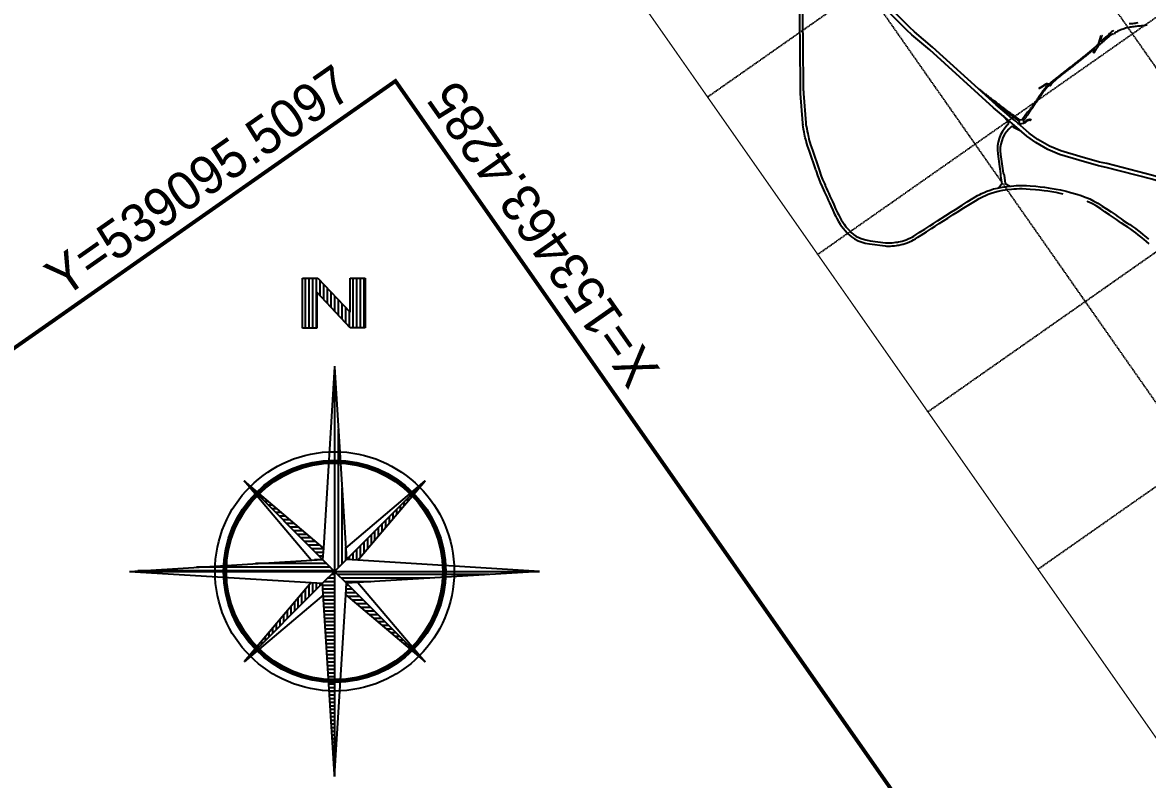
# Model space of a CAD drawing. Header units: millimetres. Extents: x 152904052 to 153933663, y 538271515 to 539240469.
# Drawn here: x 153434299 to 153522164, y 539040983 to 539100074 of the extents above; entities that cross this region are included whole.
import ezdxf

# ---------------------------------------------------------------- set-up
doc = ezdxf.new("R2010")
doc.units = ezdxf.units.MM
doc.linetypes.add('DASHED', pattern=[19.05, 12.7, -6.35])
doc.linetypes.add('HIDDEN', pattern=[5.08, 2.54, -2.54])
for name, color, linetype in [('BORD', 7, 'Continuous'), ('DETL', 8, 'Continuous'), ('TEXT', 7, 'Continuous'), ('ZONE', 1, 'DASHED')]:
    doc.layers.add(name, color=color, linetype=linetype)
doc.styles.add('굴림', font='Gulim.ttf')

msp = doc.modelspace()

# ---------------------------------------------------------------- linework, layer by layer
at = {"layer": 'BORD', "color": 8, "linetype": 'HIDDEN', "ltscale": 5}
for p, q in [((153487800.9, 539094263.9), (153610673.7, 539180300.3)), ((153496404.5, 539081976.6), (153619277.3, 539168013)), ((153505008.2, 539069689.3), (153627881, 539155725.8)), ((153513611.8, 539057402), (153636484.6, 539143438.5)), ((153503771.8, 539123758.4), (153555393.7, 539050034.8)), ((153491484.5, 539115154.8), (153543106.4, 539041431.1))]:
    msp.add_line(p, q, dxfattribs=at)
at = {"layer": 'BORD', "color": 137}
for p, q in [((153511271.1, 539092327.3), (153510901.8, 539092777.8)), ((153511699.5, 539091907.2), (153512268.4, 539091607.9)), ((153496250.1, 539088566.6), (153496286.7, 539088471.5))]:
    msp.add_line(p, q, dxfattribs=at)
at = {"layer": 'BORD', "const_width": 100}
msp.add_lwpolyline([(153479197.2, 539106551.1), (153602070.1, 539192587.6), (153653691.9, 539118863.9), (153530819.1, 539032827.5)], close=True, dxfattribs=at)
at = {"layer": 'BORD', "color": 137}
for points in [[(153511400.4, 539092354.8), (153510148, 539093417.4), (153505171.9, 539097929.7), (153503753.8, 539099113.7), (153503362.6, 539099487.4), (153501653.5, 539101198.9), (153500803.2, 539102360.3), (153499493.8, 539104512.2), (153498315.7, 539106500), (153495316.7, 539111531.3)], [(153511179.1, 539092936), (153510345.8, 539093643), (153505368.9, 539098156.1), (153503953.8, 539099337.6), (153503572.4, 539099701.9), (153501882, 539101394.6), (153501052.8, 539102527.2), (153499750.9, 539104666.7), (153498573.5, 539106653.3), (153495493.2, 539111821.1)], [(153494946.5, 539101638.3), (153494997.5, 539098329.6), (153495025, 539094933.6), (153495027.4, 539094810.8), (153495035.7, 539094685.3), (153495045.6, 539094526.2), (153495221.5, 539092213.9), (153495237.4, 539092076.2)], [(153527568.4, 539086245.7), (153526802, 539086514.2), (153522490.3, 539087844.5), (153518929.4, 539088764.5), (153518339.3, 539088889.5), (153516806.9, 539089322.9), (153515296.3, 539089770.2), (153514381.2, 539090163.8), (153513446.3, 539090701), (153512740.5, 539091200.1), (153511599.3, 539092186), (153511400.4, 539092354.8)], [(153527778.4, 539086489.6), (153526901, 539086797.6), (153522572, 539088133.2), (153518998.1, 539089056.6), (153518411.2, 539089180.9), (153516890.3, 539089611.1), (153515398.5, 539090052.8), (153514515.6, 539090432.5), (153513608, 539090954.1), (153512925.6, 539091436.6), (153511794.4, 539092413.9), (153511595, 539092583.1)], [(153512044.6, 539092197.7), (153512045.5, 539092197.5), (153512053.3, 539092195.8), (153512061.2, 539092194.8), (153512072.2, 539092194.4)], [(153510472.4, 539089826.4), (153510610.5, 539088842.3), (153510690.7, 539088255), (153510674.4, 539088097.3), (153510788.3, 539087477.9), (153510557.4, 539087176.9)], [(153510681.1, 539089778.2), (153510808.6, 539088869.7), (153510884.7, 539088312.8), (153510959.9, 539088154.3), (153511054.4, 539087504.1), (153511431.1, 539087303.4)], [(153502743.6, 539082704.2), (153502917.8, 539082737.1), (153503077.9, 539082777.1), (153503225.9, 539082818.6), (153503405.8, 539082883), (153503578.1, 539082955.1), (153503754.9, 539083037.9), (153503896.6, 539083108.5), (153504038.3, 539083192.7), (153504233.3, 539083315.3), (153504475.4, 539083474.6), (153504898.8, 539083741.2), (153505287.2, 539083995.4), (153505575, 539084174.7), (153505897.9, 539084386.1), (153506558.4, 539084800.9), (153506993.1, 539085075.6), (153507296.5, 539085269.6), (153507831.4, 539085603.1), (153508720.2, 539086165.3), (153509015.1, 539086347.5), (153509168.2, 539086423.8), (153509316.7, 539086499.4), (153509501.7, 539086582.1), (153509713.8, 539086671.8), (153509948.2, 539086756.2), (153510209.9, 539086839.8), (153510494.3, 539086909.7), (153510861.8, 539086982), (153511234.8, 539087036), (153511532.3, 539087061), (153511736.3, 539087084.2), (153511921.4, 539087094.1), (153512175.8, 539087104.2), (153512383.2, 539087108.2), (153512697.3, 539087095.8), (153512992, 539087077.2), (153513414.7, 539087047.9), (153513739.6, 539087008.2), (153514089.6, 539086968.1), (153514377.1, 539086928.5), (153514685.6, 539086881.1), (153514994.3, 539086829.4), (153515325.3, 539086764.7), (153515542.2, 539086712.6)], [(153522288.6, 539082800.2), (153522084.6, 539082971.7), (153521895.1, 539083131.2), (153521649, 539083335.8), (153521431.7, 539083511.9), (153521246.6, 539083651.3), (153521067.4, 539083782.4), (153520855.5, 539083936.1), (153520634, 539084089.6), (153520423, 539084227), (153520132, 539084420.4), (153519951.3, 539084551.3), (153519741.9, 539084706.2), (153519507.6, 539084859.3), (153519207.4, 539085063.6), (153518844.3, 539085303.8), (153518508.4, 539085529), (153518154.5, 539085761.6), (153517866.6, 539085917.1), (153517531.6, 539086083.7), (153517447.9, 539086119.1)], [(153498708.8, 539083650.2), (153498853.6, 539083506.2), (153499054.4, 539083333.9), (153499267.3, 539083190.6), (153499556.6, 539083044.5), (153499804.4, 539082941), (153500110.2, 539082860.6), (153500463.3, 539082797), (153501681.2, 539082634.1), (153501789.6, 539082625.1), (153501892, 539082623.8), (153501997.3, 539082620.9), (153502102.7, 539082624.1), (153502234, 539082633.5), (153502398.9, 539082650.6), (153502553, 539082672.3), (153502673.6, 539082689.3), (153502752.9, 539082706.2), (153502917.8, 539082737.1), (153503030.2, 539082765.1)]]:
    msp.add_lwpolyline(points, dxfattribs=at)
at = {"layer": 'BORD', "color": 137, "flags": 128}
for points in [[(153495188.3, 539102177.9), (153495247.5, 539098332.5), (153495275, 539094937.1), (153495277.3, 539094821.5), (153495285.2, 539094701.3), (153495295, 539094543.4), (153495470.4, 539092237.7), (153495484.3, 539092117.6), (153495514.4, 539091981.2), (153495551.4, 539091809.5), (153495593.6, 539091572), (153495628, 539091418.8), (153495656.4, 539091255.5), (153495681.5, 539091138.5), (153495712.5, 539091005.5), (153495751.1, 539090868.1), (153495800.1, 539090697.8), (153495853.8, 539090520.2), (153495927.4, 539090312.8), (153495994.6, 539090101.7), (153496485.6, 539088650.4), (153496567.3, 539088422.5), (153496621.9, 539088244.4), (153496679.1, 539088081), (153496728, 539087956.4), (153496781, 539087824.1), (153496850.9, 539087672.6), (153496928.1, 539087504.3), (153496985.1, 539087370), (153496998.9, 539087330.7), (153497086.1, 539087127.5), (153497176.9, 539086931), (153497270, 539086720.4), (153497366.3, 539086507.9), (153497460.5, 539086304.5), (153497557.8, 539086091.4), (153497663.3, 539085863.1), (153497806.3, 539085538), (153497953.1, 539085228.7), (153498030.4, 539085093.1), (153498132.6, 539084881.5), (153498247.8, 539084673.6), (153498360.1, 539084482.1), (153498470.7, 539084329.5), (153498612.8, 539084136.9), (153498730.4, 539083997.2), (153498881, 539083831.5), (153499023.4, 539083689.9), (153499206.1, 539083533.1), (153499394, 539083406.7), (153499661.3, 539083271.7), (153499884.8, 539083178.4), (153500164.3, 539083104.8), (153500502, 539083044), (153501708.1, 539082882.7), (153501801.6, 539082875), (153501897, 539082873.7), (153501996.9, 539082871), (153502089.9, 539082873.8), (153502212.2, 539082882.6), (153502368.6, 539082898.8), (153502518.2, 539082919.8), (153502630, 539082935.6), (153502703.8, 539082951.4), (153502864.4, 539082981.4), (153503013.9, 539083018.7), (153503149.9, 539083056.9), (153503315.3, 539083116.2), (153503476.8, 539083183.7), (153503646.2, 539083263.1), (153503776.9, 539083328.1), (153503907.8, 539083406), (153504098, 539083525.6), (153504340.1, 539083684.8), (153504763.7, 539083951.5), (153505152.6, 539084206.2), (153505440.5, 539084385.4), (153505762.9, 539084596.5), (153506425.4, 539085012.6), (153506859, 539085286.6), (153507163, 539085480.9), (153507697.9, 539085814.5), (153508090.3, 539086065.2), (153508552.4, 539086355.8), (153508893.4, 539086566.2), (153509055.8, 539086647.1), (153509208.9, 539086725), (153509402, 539086811.3), (153509622.7, 539086904.7), (153509867.8, 539086993), (153510142, 539087080.6), (153510440.3, 539087153.9), (153510819.7, 539087228.5), (153511206.4, 539087284.5), (153511511.3, 539087310.1), (153511715.4, 539087333.5), (153511909.8, 539087343.8), (153512168.4, 539087354.1), (153512385.7, 539087358.3), (153512710.1, 539087345.5), (153513008.5, 539087326.6), (153513438.5, 539087296.8), (153513769, 539087256.5), (153514120.9, 539087216.1), (153514413.1, 539087175.9), (153514725.3, 539087127.9), (153515038.9, 539087075.4), (153515378.5, 539087009), (153515820.6, 539086902.8), (153516158.6, 539086801.2), (153516638.9, 539086667.4), (153516984.6, 539086564.3), (153517302.7, 539086452.2), (153517450, 539086389.7), (153517649.9, 539086305), (153517984.9, 539086138.4), (153518272.9, 539085982.9), (153518626.7, 539085750.3), (153518962.7, 539085525.1), (153519325.7, 539085284.9), (153519625.9, 539085080.6), (153519878.6, 539084915.5), (153520097.1, 539084754.1), (153520272.9, 539084626.9), (153520560.4, 539084435.9), (153520773.4, 539084297.1), (153521000.1, 539084140), (153521214.6, 539083984.5), (153521395.6, 539083852.1), (153521585.7, 539083709), (153521807.7, 539083529), (153522055.5, 539083322.9), (153522245.5, 539083163)], [(153511595, 539092583.1), (153511179.1, 539092936)], [(153495270.2, 539091927.9), (153495237.4, 539092076.2)], [(153511212.7, 539092054.1), (153511272.7, 539092114.8)], [(153495306.1, 539091761.3), (153495270.2, 539091927.9)], [(153495348.4, 539091522.7), (153495306.1, 539091761.3)], [(153495382.7, 539091369.9), (153495348.4, 539091522.7)], [(153495411, 539091207.8), (153495382.7, 539091369.9)], [(153495437.5, 539091084), (153495411, 539091207.8)], [(153511337.5, 539091753.6), (153511487.8, 539091905.6)], [(153495470.3, 539090943.3), (153495437.5, 539091084)], [(153495510.6, 539090799.7), (153495470.3, 539090943.3)], [(153495560.3, 539090627.1), (153495510.6, 539090799.7)], [(153495616.2, 539090442.2), (153495560.3, 539090627.1)], [(153495690.5, 539090233), (153495616.2, 539090442.2)], [(153495757.1, 539090023.7), (153495690.5, 539090233)], [(153496250.1, 539088566.6), (153495757.1, 539090023.7)], [(153496286.7, 539088471.5), (153496399.7, 539088122.6), (153496488.2, 539087883.1), (153496611.3, 539087595.2), (153496762.5, 539087249.4), (153496857.8, 539087025.7), (153496949, 539086828.1), (153497041.8, 539086618.2), (153497139, 539086403.8), (153497233.3, 539086200), (153497330.6, 539085987.1), (153497435.4, 539085760.3), (153497578.9, 539085434.1), (153497727.2, 539085121.5), (153497808.8, 539084977.1), (153497910.5, 539084766.5), (153498030.6, 539084549.7), (153498150.6, 539084345.2), (153498268.9, 539084182), (153498416.3, 539083982.1), (153498542.2, 539083832.6), (153498700.3, 539083658.7)]]:
    msp.add_lwpolyline(points, dxfattribs=at)
at = {"layer": 'BORD', "color": 137, "ltscale": 20}
for points in [[(153521421.4, 539100053.1), (153521290.9, 539100015.4), (153521191.5, 539100001.7), (153521091.5, 539099987.4), (153520990.6, 539099975.2), (153520889.1, 539099961.4), (153520733, 539099958.5)], [(153519667.5, 539099280.5), (153519672.2, 539099308), (153519723.8, 539099338.1), (153519809.5, 539099384.9), (153519883.9, 539099455.2), (153519978.8, 539099484.5), (153520071.8, 539099516.4), (153520162.6, 539099553), (153520254.4, 539099586.8), (153520347.2, 539099618), (153520440.9, 539099646.5), (153520535.4, 539099672.2), (153520630.5, 539099695.2), (153520726.3, 539099715.3), (153520822.8, 539099732.8), (153520920.1, 539099747.9), (153521017.9, 539099761.2), (153521116.4, 539099773.2), (153521215.3, 539099784.3), (153521314.6, 539099795), (153521414, 539099805.7), (153521513.4, 539099816.4), (153521612.9, 539099827.1), (153521712.3, 539099837.8), (153521911.1, 539099859.2), (153522010, 539099874.9), (153522150.1, 539099897.1)], [(153518026, 539097879.3), (153518020.5, 539097870.4), (153518015.3, 539097861.8), (153518010.1, 539097853.3), (153518005, 539097844.7), (153517999.8, 539097836.2), (153517994.6, 539097827.6), (153517984.2, 539097810.5), (153517979, 539097802), (153517973.8, 539097793.4), (153517968.6, 539097784.9), (153517963.4, 539097776.3), (153517958.3, 539097767.8), (153517953.1, 539097759.2), (153517947.9, 539097750.7), (153517942.7, 539097742.1), (153517937.5, 539097733.6), (153517932.3, 539097725), (153517927.1, 539097716.5), (153517921.9, 539097707.9), (153517916.7, 539097699.4)], [(153518224.1, 539098109.4), (153518203.3, 539098075.2), (153518198.2, 539098066.7), (153518193, 539098058.1), (153518187.8, 539098049.6), (153518182.6, 539098041), (153518177.4, 539098032.5), (153518172.2, 539098023.9), (153518167, 539098015.4), (153518161.8, 539098006.9), (153518156.7, 539097998.3), (153518151.5, 539097989.8), (153518146.3, 539097981.2), (153518141.1, 539097972.7), (153518135.9, 539097964.1), (153518130.7, 539097955.6), (153518125.5, 539097947), (153518120.3, 539097938.5), (153518115.1, 539097929.9), (153518110, 539097921.4), (153518104.8, 539097912.8), (153518099.6, 539097904.3), (153518094.4, 539097895.7), (153518089.2, 539097887.2), (153518084, 539097878.6), (153518078.8, 539097870.1), (153518073.6, 539097861.5), (153518068.4, 539097853), (153518063.3, 539097844.4), (153518058.1, 539097835.9), (153518052.9, 539097827.3), (153518047.7, 539097818.8), (153518042.5, 539097810.2), (153518037.3, 539097801.7), (153518032.1, 539097793.1), (153518026.9, 539097784.6), (153518021.8, 539097776), (153518016.6, 539097767.5), (153518011.4, 539097758.9), (153518006.2, 539097750.4), (153518001, 539097741.8), (153517995.8, 539097733.3), (153517990.6, 539097724.7), (153517985.4, 539097716.2), (153517980.2, 539097707.6), (153517975.1, 539097699.1), (153517969.9, 539097690.6), (153517964.7, 539097682), (153517959.5, 539097673.5)]]:
    msp.add_lwpolyline(points, dxfattribs=at)
for points in [[(153513687.4, 539094948.5), (153513695.9, 539094953.7), (153513704.4, 539094959), (153513712.9, 539094964.3), (153513721.3, 539094969.6), (153513738.3, 539094980.2), (153513746.8, 539094985.5), (153513763.8, 539094996.1), (153513772.3, 539095001.3), (153513780.8, 539095006.6), (153513789.2, 539095011.9), (153513797.7, 539095017.2), (153513806.2, 539095022.5), (153513814.7, 539095027.8), (153513823.2, 539095033.1), (153513831.7, 539095038.4), (153513840.2, 539095043.6), (153513848.7, 539095048.9), (153513857.1, 539095054.2), (153513865.6, 539095059.5), (153513882.6, 539095070.1), (153513891.1, 539095075.4), (153513899.6, 539095080.7), (153513908.1, 539095086), (153513916.6, 539095091.2), (153513925, 539095096.5), (153513933.5, 539095101.8), (153513950.5, 539095112.4), (153513959, 539095117.7), (153513976, 539095128.3), (153513984.5, 539095133.6), (153513992.9, 539095138.8), (153514001.4, 539095144.1), (153514018.4, 539095154.7), (153514026.9, 539095160), (153514035.4, 539095165.3), (153514043.9, 539095170.6), (153514052.3, 539095175.9), (153514060.8, 539095181.1), (153514069.3, 539095186.4), (153514077.8, 539095191.7), (153514086.3, 539095197), (153514094.8, 539095202.3), (153514103.3, 539095207.6), (153514111.8, 539095212.9), (153514120.2, 539095218.2), (153514128.7, 539095223.5), (153514137.2, 539095228.7), (153514145.7, 539095234), (153514162.7, 539095244.6), (153514171.2, 539095249.9), (153514179.7, 539095255.2), (153514188.1, 539095260.5), (153514205.1, 539095271), (153514213.6, 539095276.3), (153514216.9, 539095278.4), (153514223, 539095282), (153514233.4, 539095287.5), (153514244, 539095292.2), (153514255, 539095296.2), (153514266.2, 539095299.4), (153514277.6, 539095301.9), (153514289.1, 539095303.7), (153514300.7, 539095304.6), (153514312.4, 539095304.8), (153514324.1, 539095304.3), (153514335.6, 539095302.9), (153514347.1, 539095300.8), (153514389.3, 539095290, 0.2874807), (153514531.1, 539095317.3), (153514554.6, 539095338.3), (153514555.4, 539095339), (153514592.6, 539095371.5), (153514630.9, 539095404.1), (153514669.4, 539095436.4), (153514708.3, 539095468.3), (153514747.3, 539095500), (153514786.4, 539095531.3), (153514825.7, 539095562.5), (153514865, 539095593.5), (153514904.3, 539095624.4), (153514924.9, 539095640.5), (153514943.7, 539095655.3), (153514983, 539095686.2), (153515022.4, 539095717), (153515061.7, 539095747.9), (153515061.7, 539095747.9), (153515061.7, 539095747.9), (153515101, 539095778.8), (153515140.4, 539095809.6), (153515179.7, 539095840.5), (153515219, 539095871.3), (153515258.4, 539095902.2), (153515297.7, 539095933.1), (153515337.1, 539095963.9), (153515376.4, 539095994.8), (153515415.7, 539096025.6), (153515455.1, 539096056.5), (153515494.4, 539096087.4), (153515533.8, 539096118.2), (153515573.1, 539096149.1), (153515612.4, 539096180), (153515651.8, 539096210.8), (153515691.1, 539096241.7), (153515730.5, 539096272.5), (153515769.8, 539096303.4), (153515809.1, 539096334.3), (153515848.5, 539096365.1), (153515887.8, 539096396), (153515927.2, 539096426.8), (153515966.5, 539096457.7), (153516005.8, 539096488.6), (153516045.2, 539096519.4), (153516084.5, 539096550.3), (153516123.8, 539096581.2), (153516163.2, 539096612), (153516202.5, 539096642.9), (153516241.9, 539096673.7), (153516281.2, 539096704.6), (153516320.5, 539096735.5), (153516359.9, 539096766.3), (153516399.2, 539096797.2), (153516438.6, 539096828), (153516477.9, 539096858.9), (153516517.2, 539096889.8), (153516556.6, 539096920.6), (153516595.9, 539096951.5), (153516635.3, 539096982.4), (153516674.6, 539097013.2), (153516713.9, 539097044.1), (153516753.3, 539097074.9), (153516792.6, 539097105.8), (153516831.9, 539097136.7), (153516871.3, 539097167.5), (153516910.6, 539097198.4), (153516928.2, 539097212.1), (153516949.9, 539097229.2), (153516949.9, 539097229.2), (153516989.2, 539097260.1), (153517028.4, 539097291.1), (153517067.5, 539097322.1), (153517106.6, 539097353.2), (153517145.6, 539097384.4), (153517184.6, 539097415.6), (153517223.5, 539097446.9), (153517262.4, 539097478.2), (153517301.2, 539097509.7), (153517340, 539097541.1), (153517378.7, 539097572.7), (153517417.4, 539097604.3), (153517456, 539097636), (153517494.6, 539097667.7), (153517533.1, 539097699.5), (153517571.6, 539097731.4), (153517610, 539097763.3), (153517648.3, 539097795.3), (153517686.6, 539097827.4), (153517724.9, 539097859.5), (153517763, 539097891.7), (153517801.2, 539097923.9), (153517839.3, 539097956.3), (153517877.3, 539097988.6), (153517915.3, 539098021.1), (153517954, 539098054.3), (153517991.1, 539098086.2), (153518029, 539098118.8), (153518067, 539098151.3), (153518142.8, 539098216.5), (153518180.7, 539098249.1), (153518218.7, 539098281.7), (153518256.6, 539098314.3), (153518296.6, 539098348.6, 0.1618518), (153518355, 539098454.9), (153518552.5, 539099064.7)], [(153519499, 539099149.9, 0.3349065), (153519378.6, 539099150.3), (153519378.4, 539099150.2), (153519338.8, 539099120.8), (153519299.5, 539099090.9), (153519260.5, 539099060.5), (153519221.8, 539099029.7), (153519183.3, 539098998.5), (153519145, 539098966.9), (153519106.8, 539098935), (153519068.8, 539098902.9), (153519030.9, 539098870.6), (153518993, 539098838.1), (153518955.1, 539098805.6), (153518949.8, 539098801.1), (153518917.1, 539098773), (153518879.2, 539098740.4), (153518841.3, 539098707.9), (153518803.4, 539098675.3), (153518765.4, 539098642.7), (153518727.5, 539098610.1), (153518689.6, 539098577.5), (153518651.7, 539098544.9), (153518613.7, 539098512.3), (153518575.8, 539098479.8), (153518537.9, 539098447.2), (153518500, 539098414.6), (153518462, 539098382), (153518424.1, 539098349.4), (153518386.2, 539098316.8, 0.079654), (153518252.6, 539098156.3), (153518244.9, 539098143.6), (153518239.7, 539098135.1), (153518234.5, 539098126.5), (153518229.3, 539098118), (153518224.1, 539098109.4)], [(153519511.8, 539099462.9), (153519509, 539099445.2), (153519447.7, 539099406.1), (153519362, 539099347.9), (153519284, 539099279.2), (153519208.5, 539099208.7), (153519134.9, 539099137.4), (153519063.1, 539099065.1), (153518987.9, 539098998), (153518899.8, 539098946.5), (153518820.3, 539098885.4), (153518740.9, 539098824.4), (153518666.3, 539098757.7), (153518591.8, 539098691.1), (153518536.1, 539098629.7, -0.3480015), (153518494.3, 539098628.3, -0.1606088), (153518497.3, 539098683.2), (153518503.4, 539098702.3), (153518509.6, 539098721.3), (153518515.7, 539098740.3), (153518521.9, 539098759.4), (153518528.1, 539098778.4), (153518534.2, 539098797.4), (153518540.4, 539098816.4), (153518546.6, 539098835.5), (153518552.7, 539098854.5), (153518558.6, 539098872.6), (153518564.4, 539098890.6), (153518570.3, 539098908.7), (153518576.1, 539098926.8), (153518582, 539098944.9), (153518587.9, 539098962.9), (153518593.7, 539098981), (153518599.6, 539098999.1), (153518605.4, 539099017.2), (153518611.3, 539099035.2), (153518597, 539099039.9)], [(153519634.1, 539099260.3), (153519601.3, 539099265.2, 0.1199264), (153519575.1, 539099161.6)], [(153518026, 539097879.3, 0.8073253), (153517939.2, 539097956), (153517919.5, 539097939.2), (153517881.4, 539097906.7), (153517843.2, 539097874.4), (153517805, 539097842), (153517766.7, 539097809.8), (153517728.4, 539097777.6), (153517690, 539097745.4), (153517651.6, 539097713.4), (153517613.1, 539097681.4), (153517574.5, 539097649.4), (153517535.9, 539097617.6), (153517497.3, 539097585.8), (153517458.6, 539097554), (153517419.8, 539097522.3), (153517381, 539097490.7), (153517342.2, 539097459.2), (153517303.3, 539097427.7), (153517264.3, 539097396.3), (153517225.3, 539097364.9), (153517186.2, 539097333.6), (153517147.1, 539097302.4), (153517107.9, 539097271.2), (153517068.7, 539097240.1), (153517029.4, 539097209.1), (153516990.1, 539097178.1), (153516990.1, 539097178.1), (153516990.1, 539097178.1), (153516968.3, 539097161), (153516950.7, 539097147.2), (153516911.4, 539097116.4), (153516872.1, 539097085.5), (153516832.7, 539097054.7), (153516793.4, 539097023.8), (153516754.1, 539096992.9), (153516714.7, 539096962.1), (153516675.4, 539096931.2), (153516636, 539096900.4), (153516596.7, 539096869.5), (153516557.4, 539096838.6), (153516518, 539096807.8), (153516478.7, 539096776.9), (153516439.3, 539096746), (153516400, 539096715.2), (153516360.7, 539096684.3), (153516321.3, 539096653.5), (153516282, 539096622.6), (153516242.6, 539096591.7), (153516203.3, 539096560.9), (153516164, 539096530), (153516124.6, 539096499.2), (153516085.3, 539096468.3), (153516046, 539096437.4), (153516006.6, 539096406.6), (153515967.3, 539096375.7), (153515927.9, 539096344.8), (153515888.6, 539096314), (153515849.3, 539096283.1), (153515809.9, 539096252.3), (153515770.6, 539096221.4), (153515731.2, 539096190.5), (153515691.9, 539096159.7), (153515652.6, 539096128.8), (153515613.2, 539096098), (153515573.9, 539096067.1), (153515534.5, 539096036.2), (153515495.2, 539096005.4), (153515455.9, 539095974.5), (153515416.5, 539095943.6), (153515377.2, 539095912.8), (153515337.8, 539095881.9), (153515298.5, 539095851.1), (153515259.2, 539095820.2), (153515219.8, 539095789.3), (153515180.5, 539095758.5), (153515141.2, 539095727.6), (153515101.8, 539095696.8), (153515062.5, 539095665.9), (153515057.6, 539095662), (153514921.2, 539095516.8), (153514884.6, 539095488), (153514806.9, 539095426), (153514768.4, 539095394.8), (153514730.1, 539095363.3), (153514692.2, 539095331.6), (153514654.6, 539095299.5), (153514633.6, 539095281.2, 0.3627629), (153514624, 539095188.8), (153514563.8, 539095134.4, 0.2722149), (153514429, 539095132.1), (153514416.8, 539095120), (153514381.8, 539095084.8), (153514347.3, 539095049.1), (153514323.2, 539095023.6), (153514313.3, 539095013), (153514279.6, 539094976.6), (153514246.5, 539094939.7), (153514213.7, 539094902.4), (153514181.5, 539094864.7), (153514149.7, 539094826.7), (153514118.3, 539094788.2), (153514087.4, 539094749.4), (153514064.5, 539094719.9), (153514057, 539094710.2), (153514027, 539094670.7), (153513997.5, 539094630.7), (153513968.2, 539094590.5), (153513939.3, 539094550), (153513910.6, 539094509.3), (153513882.2, 539094468.4), (153513853.8, 539094427.4), (153513825.6, 539094386.2), (153513797.4, 539094344.9), (153513790.1, 539094334.3), (153513769.2, 539094303.6), (153513741, 539094262.4), (153513712.8, 539094221.1), (153513684.6, 539094179.8), (153513628.2, 539094097.2), (153513600, 539094055.9), (153513571.8, 539094014.6), (153513543.6, 539093973.3), (153513515.4, 539093932), (153513487.2, 539093890.8), (153513459, 539093849.5), (153513430.8, 539093808.2), (153513402.6, 539093766.9), (153513374.4, 539093725.6), (153513346.2, 539093684.3), (153513318, 539093643), (153513289.8, 539093601.7), (153513261.6, 539093560.4), (153513233.4, 539093519.1), (153513205.2, 539093477.9), (153513177, 539093436.6), (153513148.8, 539093395.3), (153513120.6, 539093354), (153513092.4, 539093312.7), (153513064.2, 539093271.4), (153513007.8, 539093188.8), (153512979.6, 539093147.5), (153512951.4, 539093106.3), (153512923.2, 539093065), (153512895, 539093023.7), (153512866.8, 539092982.4), (153512838.6, 539092941.1), (153512810.4, 539092899.8), (153512782.2, 539092858.5), (153512754, 539092817.2), (153512725.8, 539092775.9), (153512697.6, 539092734.7), (153512669.4, 539092693.4), (153512641.2, 539092652.1), (153512613, 539092610.8), (153512584.8, 539092569.5), (153512556.6, 539092528.2), (153512528.4, 539092486.9), (153512487.3, 539092426.7), (153512487.3, 539092426.7, 0.7539178), (153512587.7, 539092303.5)], [(153514300.8, 539095213.7, -0.3470687), (153514331.2, 539095125.9), (153514300.3, 539095094), (153514265.7, 539095057.4), (153514231.6, 539095020.3), (153514197.9, 539094982.9), (153514164.6, 539094945), (153514131.9, 539094906.7), (153514099.5, 539094868.1), (153514067.7, 539094829), (153514036.3, 539094789.6), (153514013, 539094759.6), (153514005.4, 539094749.7), (153513975, 539094709.6), (153513945.1, 539094669.2), (153513915.5, 539094628.5), (153513886.3, 539094587.6), (153513857.4, 539094546.6), (153513828.7, 539094505.4), (153513800.3, 539094464.2), (153513771.9, 539094422.9), (153513743.7, 539094381.6), (153513736.5, 539094371), (153513715.5, 539094340.3), (153513687.3, 539094299), (153513659.1, 539094257.7), (153513630.9, 539094216.4), (153513602.7, 539094175.1), (153513574.5, 539094133.9), (153513546.3, 539094092.6), (153513518.1, 539094051.3), (153513489.9, 539094010), (153513461.7, 539093968.7), (153513433.5, 539093927.4), (153513405.3, 539093886.1), (153513377.1, 539093844.8), (153513348.9, 539093803.5), (153513320.7, 539093762.3), (153513292.5, 539093721), (153513264.3, 539093679.7), (153513207.9, 539093597.1), (153513179.7, 539093555.8), (153513151.5, 539093514.5), (153513123.3, 539093473.2), (153513095.1, 539093431.9), (153513066.9, 539093390.7), (153513038.7, 539093349.4), (153513010.5, 539093308.1), (153512982.3, 539093266.8), (153512954.1, 539093225.5), (153512952.5, 539093223.1), (153512790.1, 539093074), (153512385.4, 539092481.4), (153512215.7, 539092454.8), (153511735.3, 539092822.1), (153511578.9, 539092888.3), (153511523.1, 539092931.1), (153511483.4, 539092961.5), (153511443.7, 539092991.9), (153511404, 539093022.4), (153511364.4, 539093052.8), (153511324.7, 539093083.2), (153511285, 539093113.7), (153511205.7, 539093174.5), (153511166, 539093204.9), (153511086.6, 539093265.8), (153511047, 539093296.2), (153511007.3, 539093326.7), (153510967.6, 539093357.1), (153510927.9, 539093387.5), (153510888.3, 539093417.9), (153510848.6, 539093448.4), (153510808.9, 539093478.8), (153510769.2, 539093509.2), (153510729.6, 539093539.7), (153510650.2, 539093600.5), (153510610.5, 539093630.9), (153510570.9, 539093661.4), (153510531.2, 539093691.8), (153510451.8, 539093752.7), (153510412.2, 539093783.1), (153510332.8, 539093843.9), (153510293.1, 539093874.4), (153510253.5, 539093904.8), (153510213.8, 539093935.2), (153510174.1, 539093965.7), (153510134.4, 539093996.1), (153510094.8, 539094026.5), (153510015.4, 539094087.4), (153509975.7, 539094117.8), (153509936.1, 539094148.2), (153509896.4, 539094178.7), (153509856.7, 539094209.1), (153509777.4, 539094269.9), (153509737.7, 539094300.4), (153509698, 539094330.8), (153509658.3, 539094361.2), (153509579, 539094422.1), (153509539.3, 539094452.5), (153509460, 539094513.4), (153509420.3, 539094543.8), (153509340.9, 539094604.6), (153509301.3, 539094635.1), (153509261.6, 539094665.5), (153509221.9, 539094695.9), (153509182.2, 539094726.4), (153509142.6, 539094756.8), (153509102.9, 539094787.2), (153509063.2, 539094817.6), (153509023.5, 539094848.1), (153508983.9, 539094878.5), (153508980.2, 539094881.3)], [(153514300.8, 539095213.7, 0.3136827), (153514215.2, 539095218.4), (153514206.1, 539095212.7), (153514197.6, 539095207.5), (153514189.1, 539095202.2), (153514172.2, 539095191.6), (153514163.7, 539095186.3), (153514155.2, 539095181), (153514146.7, 539095175.7), (153514138.2, 539095170.4), (153514129.7, 539095165.2), (153514121.2, 539095159.9), (153514104.3, 539095149.3), (153514095.8, 539095144), (153514078.8, 539095133.4), (153514070.3, 539095128.1), (153514061.8, 539095122.8), (153514053.3, 539095117.6), (153514036.4, 539095107), (153514027.9, 539095101.7), (153514019.4, 539095096.4), (153514010.9, 539095091.1), (153514002.4, 539095085.8), (153513993.9, 539095080.5), (153513985.4, 539095075.3), (153513976.9, 539095070), (153513968.5, 539095064.7), (153513960, 539095059.4), (153513951.5, 539095054.1), (153513943, 539095048.8), (153513934.5, 539095043.5), (153513926, 539095038.2), (153513917.5, 539095032.9), (153513909, 539095027.7), (153513892.1, 539095017.1), (153513883.6, 539095011.8), (153513875.1, 539095006.5), (153513866.6, 539095001.2), (153513849.6, 539094990.6), (153513841.1, 539094985.3), (153513824.2, 539094974.8), (153513815.7, 539094969.5), (153513807.2, 539094964.2), (153513798.7, 539094958.9), (153513790.2, 539094953.6), (153513781.7, 539094948.3), (153513773.3, 539094943), (153513756.3, 539094932.5), (153513747.8, 539094927.2), (153513739.3, 539094921.9), (153513730.8, 539094916.6), (153513722.3, 539094911.3), (153513713.8, 539094906)], [(153512104.1, 539092146.3, 0.0771666), (153512606.5, 539092257), (153512612.1, 539092259.3), (153512622.8, 539092264.7), (153512633, 539092271), (153512642.7, 539092278), (153512651.8, 539092285.8), (153512660.3, 539092294.3), (153512668.1, 539092303.4), (153512672.3, 539092309.2), (153512672.3, 539092309.2), (153512674.5, 539092312.3), (153512680.1, 539092319.8), (153512685.9, 539092327.2), (153512691.8, 539092334.4), (153512698, 539092341.5), (153512704.3, 539092348.4), (153512710.8, 539092355.2), (153512717.4, 539092361.8), (153512724.2, 539092368.3), (153512731.2, 539092374.5), (153512738.3, 539092380.6), (153512745.6, 539092386.5), (153512753, 539092392.3), (153512760.6, 539092397.8), (153512768.3, 539092403.1), (153512776.1, 539092408.3), (153512784.1, 539092413.3), (153512792.1, 539092418), (153512800.3, 539092422.6), (153512808.6, 539092426.9), (153512817.1, 539092431.1), (153512825.6, 539092435), (153512834.2, 539092438.7), (153512842.9, 539092442.2), (153512851.7, 539092445.5), (153512860.5, 539092448.5), (153512869.5, 539092451.4), (153512878.5, 539092454), (153512887.5, 539092456.4), (153512896.6, 539092458.5), (153512905.8, 539092460.5), (153512915, 539092462.2), (153512924.3, 539092463.6), (153512933.6, 539092464.9), (153512942.9, 539092465.9), (153512952.3, 539092466.6), (153512961.6, 539092467.2), (153512971, 539092467.5), (153512980.4, 539092467.5), (153512989.7, 539092467.4), (153512999.1, 539092467), (153513008.5, 539092466.3), (153513017.8, 539092465.5), (153513027.1, 539092464.4), (153513036.4, 539092463), (153513045.6, 539092461.5), (153513054.8, 539092459.7), (153513055.3, 539092459.6)], [(153512587.7, 539092303.5, 0.1145514), (153512616.6, 539092321.3), (153512617.9, 539092322.5), (153512623.5, 539092328.1), (153512628.7, 539092334.2), (153512631.5, 539092338), (153512634, 539092341.5), (153512640.3, 539092350.1), (153512646.9, 539092358.4), (153512653.6, 539092366.7), (153512660.6, 539092374.7), (153512667.7, 539092382.5), (153512675.1, 539092390.2), (153512682.6, 539092397.7), (153512690.3, 539092405), (153512698.3, 539092412.1), (153512706.3, 539092419), (153512714.6, 539092425.7), (153512723, 539092432.2), (153512731.6, 539092438.5), (153512740.3, 539092444.5), (153512749.2, 539092450.4), (153512758.2, 539092456), (153512767.3, 539092461.4), (153512776.6, 539092466.6), (153512786, 539092471.5), (153512795.6, 539092476.2), (153512805.2, 539092480.6), (153512815, 539092484.8), (153512824.8, 539092488.8), (153512834.8, 539092492.5), (153512844.8, 539092496), (153512854.9, 539092499.2), (153512865.1, 539092502.2), (153512875.4, 539092504.9), (153512885.8, 539092507.3), (153512896.2, 539092509.5), (153512906.6, 539092511.4), (153512917.1, 539092513.1), (153512927.6, 539092514.5), (153512938.2, 539092515.6), (153512948.8, 539092516.5), (153512959.4, 539092517.1), (153512970, 539092517.5), (153512980.6, 539092517.5), (153512991.3, 539092517.4), (153513001.9, 539092516.9), (153513012.5, 539092516.2), (153513023, 539092515.2), (153513033.6, 539092513.9), (153513044.1, 539092512.4), (153513054.6, 539092510.7), (153513065, 539092508.6), (153513065.6, 539092508.5), (153513065.6, 539092508.5)]]:
    msp.add_lwpolyline(points, format="xyb", dxfattribs=at)
at = {"layer": 'BORD', "color": 137}
msp.add_lwpolyline([(153512072.1, 539092194.6, 0.6852122), (153512135.7, 539092369.9), (153512113.8, 539092386.7), (153512034.4, 539092447.6), (153511994.7, 539092478), (153511955.1, 539092508.4), (153511915.4, 539092538.8), (153511875.7, 539092569.3), (153511796.4, 539092630.1), (153511756.7, 539092660.6), (153511717, 539092691), (153511677.3, 539092721.4), (153511637.7, 539092751.8), (153511598, 539092782.3), (153511558.3, 539092812.7), (153511479, 539092873.6), (153511439.3, 539092904), (153511359.9, 539092964.8), (153511320.3, 539092995.3), (153511280.6, 539093025.7), (153511240.9, 539093056.1), (153511201.2, 539093086.6), (153511161.6, 539093117), (153511121.9, 539093147.4), (153511042.5, 539093208.3), (153511002.9, 539093238.7), (153510963.2, 539093269.1), (153510923.5, 539093299.6), (153510883.8, 539093330), (153510844.2, 539093360.4), (153510804.5, 539093390.8), (153510764.8, 539093421.3), (153510725.1, 539093451.7), (153510685.5, 539093482.1), (153510606.1, 539093543), (153510566.4, 539093573.4), (153510526.8, 539093603.8), (153510487.1, 539093634.3), (153510407.7, 539093695.1), (153510368.1, 539093725.6), (153510288.7, 539093786.4), (153510249, 539093816.8), (153510209.3, 539093847.3), (153510169.7, 539093877.7), (153510130, 539093908.1), (153510090.3, 539093938.6), (153510050.6, 539093969), (153509971.3, 539094029.8), (153509931.6, 539094060.3), (153509891.9, 539094090.7), (153509852.3, 539094121.1), (153509812.6, 539094151.6), (153509733.2, 539094212.4), (153509693.6, 539094242.8), (153509653.9, 539094273.3), (153509633.5, 539094288.9)], format="xyb", dxfattribs=at)
at = {"layer": 'BORD', "color": 137, "flags": 128}
for points in [[(153511212.7, 539092054.1, 0.2335293), (153510472.4, 539089826.4)], [(153511272.7, 539092114.8, 0.4153917), (153511271.1, 539092327.3)], [(153511337.5, 539091753.6, 0.2335293), (153510681.1, 539089778.2)], [(153511699.5, 539091907.2, 0.4130364), (153511487.8, 539091905.6)]]:
    msp.add_lwpolyline(points, format="xyb", dxfattribs=at)
at = {"layer": 'DETL'}
for p, q in [((153456170.8, 539076217.2), (153456170.8, 539080124.7)), ((153456170.8, 539080124.7), (153457358.5, 539080124.7)), ((153456411.9, 539076217.2), (153456411.9, 539080124.7)), ((153456697, 539076217.2), (153456697, 539080124.7)), ((153456982.1, 539076217.2), (153456982.1, 539080124.7)), ((153457267.3, 539076217.2), (153457267.3, 539080124.7)), ((153457358.5, 539080124.7), (153459879.1, 539077471.3)), ((153457552.4, 539078749.3), (153457552.4, 539079920.6)), ((153459879.1, 539077471.3), (153459879.1, 539080124.7)), ((153459879.1, 539080124.7), (153461066.9, 539080124.7)), ((153460118.5, 539076230.4), (153460118.5, 539080124.7)), ((153460403.6, 539076230.4), (153460403.6, 539080124.7)), ((153460688.7, 539076230.4), (153460688.7, 539080124.7)), ((153460973.8, 539076230.4), (153460973.8, 539080124.7)), ((153461066.9, 539080124.7), (153461066.9, 539076230.4)), ((153459892.3, 539076230.4), (153457292.5, 539079029)), ((153457292.5, 539079029), (153457292.5, 539076217.2)), ((153457837.5, 539078442.3), (153457837.5, 539079620.5)), ((153458122.6, 539078135.4), (153458122.6, 539079320.3)), ((153458407.7, 539077828.5), (153458407.7, 539079020.2)), ((153458692.9, 539077521.6), (153458692.9, 539078720)), ((153458978, 539077214.6), (153458978, 539078419.9)), ((153459263.1, 539076907.7), (153459263.1, 539078119.8)), ((153459548.2, 539076600.8), (153459548.2, 539077819.6)), ((153459833.3, 539076293.9), (153459833.3, 539077519.5)), ((153461066.9, 539076230.4), (153459892.3, 539076230.4)), ((153457292.5, 539076217.2), (153456170.8, 539076217.2)), ((153458675.2, 539073198.8), (153457796.1, 539059051.4)), ((153458675.2, 539073242.3), (153458675.2, 539057230)), ((153458675.2, 539073198.8), (153459609.4, 539058164.2)), ((153458692.9, 539057247.7), (153458692.9, 539072914.3)), ((153458978, 539057532.8), (153458978, 539068325.7)), ((153457796.1, 539059051.4), (153451612.5, 539064292.6)), ((153451612.5, 539064292.6), (153457741.1, 539058164)), ((153457796.1, 539059051.4), (153451612.5, 539064292.6)), ((153457796.1, 539059051.4), (153451612.5, 539064292.6)), ((153456853.8, 539058109.1), (153451612.5, 539064292.6)), ((153456853.8, 539058109.1), (153451612.5, 539064292.6)), ((153453014, 539062891.2), (153451612.5, 539064292.6)), ((153459554.3, 539059051.4), (153465737.8, 539064292.6)), ((153465737.8, 539064292.6), (153459609.2, 539058164)), ((153460496.6, 539058109.1), (153465737.8, 539064292.6)), ((153464336.4, 539062891.2), (153465737.8, 539064292.6)), ((153465535.7, 539064054.2), (153465535.7, 539064090.6)), ((153452834.6, 539063256.8), (153452648.4, 539063256.8)), ((153459263.1, 539057817.9), (153459263.1, 539063737.2)), ((153464680.4, 539063045.1), (153464680.4, 539063235.2)), ((153464965.5, 539063381.5), (153464965.5, 539063520.3)), ((153465250.6, 539063717.8), (153465250.6, 539063805.4)), ((153453171, 539062971.7), (153452933.5, 539062971.7)), ((153453507.4, 539062686.5), (153453218.6, 539062686.5)), ((153453843.8, 539062401.4), (153453503.7, 539062401.4)), ((153463825, 539062035.9), (153463825, 539062379.8)), ((153464110.1, 539062372.3), (153464110.1, 539062665)), ((153464395.3, 539062708.7), (153464395.3, 539062950.1)), ((153454180.2, 539062116.3), (153453788.9, 539062116.3)), ((153454516.5, 539061831.2), (153454074, 539061831.2)), ((153454852.9, 539061546.1), (153454359.1, 539061546.1)), ((153462969.7, 539061026.8), (153462969.7, 539061524.5)), ((153463254.8, 539061363.2), (153463254.8, 539061809.6)), ((153463539.9, 539061699.5), (153463539.9, 539062094.7)), ((153455189.3, 539061260.9), (153454644.2, 539061260.9)), ((153455525.7, 539060975.8), (153454929.3, 539060975.8)), ((153455862.1, 539060690.7), (153455214.5, 539060690.7)), ((153456198.5, 539060405.6), (153455499.6, 539060405.6)), ((153462114.3, 539060017.6), (153462114.3, 539060669.1)), ((153462399.4, 539060354), (153462399.4, 539060954.2)), ((153462684.5, 539060690.4), (153462684.5, 539061239.4)), ((153456534.8, 539060120.5), (153455784.7, 539060120.5)), ((153456871.2, 539059835.3), (153456069.8, 539059835.3)), ((153457207.6, 539059550.2), (153456354.9, 539059550.2)), ((153460973.8, 539058672.1), (153460973.8, 539059528.6)), ((153461258.9, 539059008.5), (153461258.9, 539059813.8)), ((153461544.1, 539059344.9), (153461544.1, 539060098.9)), ((153461829.2, 539059681.2), (153461829.2, 539060384)), ((153457544, 539059265.1), (153456640.1, 539059265.1)), ((153457791.7, 539058980), (153456925.2, 539058980)), ((153457774, 539058694.9), (153457210.3, 539058694.9)), ((153457796.1, 539059051.4), (153457741.1, 539058164)), ((153459548.2, 539058103), (153459548.2, 539059148.7)), ((153460118.5, 539058132.6), (153460118.5, 539058673.3)), ((153460403.6, 539058114.9), (153460403.6, 539058958.4)), ((153460688.7, 539058335.7), (153460688.7, 539059243.5)), ((153442662.8, 539057230), (153457741.1, 539058164)), ((153458065.7, 539057839.5), (153452502.1, 539057839.5)), ((153457780.5, 539058124.6), (153457104.7, 539058124.6)), ((153457756.3, 539058409.7), (153457495.4, 539058409.7)), ((153458675.2, 539057230), (153457741.1, 539058164)), ((153458675.2, 539057230), (153459609.2, 539058164)), ((153460496.6, 539058109.1), (153459609.2, 539058164)), ((153459833.3, 539058150.3), (153459833.3, 539058388.2)), ((153474687.5, 539057230), (153460496.6, 539058109.1)), ((153442662.8, 539057230), (153458675.2, 539057230)), ((153442662.8, 539057230), (153456853.8, 539056350.9)), ((153458635.9, 539057269.3), (153443296.8, 539057269.3)), ((153458350.8, 539057554.4), (153447899.4, 539057554.4)), ((153458675.2, 539057230), (153457741.1, 539056295.9)), ((153458675.2, 539056984.1), (153458429.3, 539056984.1)), ((153458675.2, 539057230), (153474687.5, 539057230)), ((153458675.2, 539057230), (153458675.2, 539041217.6)), ((153458675.2, 539057230), (153459609.2, 539056295.9)), ((153470718.8, 539056984.1), (153458921, 539056984.1)), ((153474687.5, 539057230), (153460496.6, 539056350.9)), ((153456853.8, 539056350.9), (153451612.5, 539050167.4)), ((153457741.1, 539056295.9), (153451612.5, 539050167.4)), ((153456697, 539055251.8), (153456697, 539056166)), ((153456853.8, 539056350.9), (153457741.1, 539056295.9)), ((153456982.1, 539055537), (153456982.1, 539056342.9)), ((153457267.3, 539055822.1), (153457267.3, 539056325)), ((153457552.4, 539056107.2), (153457552.4, 539056307.1)), ((153458675.2, 539041396.5), (153457740.5, 539056295.3)), ((153458675.2, 539056128.8), (153457751.5, 539056128.8)), ((153458675.2, 539056413.9), (153457859.1, 539056413.9)), ((153458675.2, 539056699), (153458144.2, 539056699)), ((153466116.2, 539056699), (153459206.1, 539056699)), ((153461513.5, 539056413.9), (153459491.3, 539056413.9)), ((153459554.3, 539055408.6), (153459609.2, 539056295.9)), ((153459776.4, 539056128.8), (153459598.9, 539056128.8)), ((153460496.6, 539056350.9), (153459609.2, 539056295.9)), ((153465737.8, 539050167.4), (153459609.2, 539056295.9)), ((153460496.6, 539056350.9), (153465737.8, 539050167.4)), ((153457796.1, 539055408.6), (153451612.5, 539050167.4)), ((153455841.7, 539054396.5), (153455841.7, 539055156.8)), ((153456126.8, 539054681.6), (153456126.8, 539055493.2)), ((153456411.9, 539054966.7), (153456411.9, 539055829.6)), ((153458675.2, 539055843.7), (153457769.1, 539055843.7)), ((153458675.2, 539055558.5), (153457786.8, 539055558.5)), ((153458675.2, 539055273.4), (153457804.5, 539055273.4)), ((153458675.2, 539041217.6), (153459554.3, 539055408.6)), ((153459554.3, 539055408.6), (153465737.8, 539050167.4)), ((153460346.6, 539055558.5), (153459563.5, 539055558.5)), ((153460061.5, 539055843.7), (153459581.2, 539055843.7)), ((153460631.7, 539055273.4), (153459713.7, 539055273.4)), ((153455271.4, 539053826.2), (153455271.4, 539054484.1)), ((153455556.5, 539054111.4), (153455556.5, 539054820.5)), ((153458675.2, 539054988.3), (153457822.1, 539054988.3)), ((153458675.2, 539054703.2), (153457839.8, 539054703.2)), ((153458675.2, 539054418.1), (153457857.4, 539054418.1)), ((153460916.9, 539054988.3), (153460050.1, 539054988.3)), ((153461202, 539054703.2), (153460386.5, 539054703.2)), ((153461487.1, 539054418.1), (153460722.8, 539054418.1)), ((153454416.1, 539052970.9), (153454416.1, 539053474.9)), ((153454701.2, 539053256), (153454701.2, 539053811.3)), ((153454986.3, 539053541.1), (153454986.3, 539054147.7)), ((153458675.2, 539054132.9), (153457875.1, 539054132.9)), ((153458675.2, 539053847.8), (153457892.8, 539053847.8)), ((153458675.2, 539053562.7), (153457910.4, 539053562.7)), ((153461772.2, 539054132.9), (153461059.2, 539054132.9)), ((153462057.3, 539053847.8), (153461395.6, 539053847.8)), ((153462342.5, 539053562.7), (153461732, 539053562.7)), ((153453845.8, 539052400.6), (153453845.8, 539052802.2)), ((153454130.9, 539052685.8), (153454130.9, 539053138.5)), ((153458675.2, 539053277.6), (153457928.1, 539053277.6)), ((153458675.2, 539052992.5), (153457945.8, 539052992.5)), ((153458675.2, 539052707.3), (153457963.4, 539052707.3)), ((153462627.6, 539053277.6), (153462068.4, 539053277.6)), ((153462912.7, 539052992.5), (153462404.8, 539052992.5)), ((153463197.8, 539052707.3), (153462741.1, 539052707.3)), ((153452990.5, 539051545.3), (153452990.5, 539051793)), ((153453275.6, 539051830.4), (153453275.6, 539052129.4)), ((153453560.7, 539052115.5), (153453560.7, 539052465.8)), ((153458675.2, 539052422.2), (153457981.1, 539052422.2)), ((153458675.2, 539052137.1), (153457998.7, 539052137.1)), ((153458675.2, 539051852), (153458016.4, 539051852)), ((153463482.9, 539052422.2), (153463077.5, 539052422.2)), ((153463768.1, 539052137.1), (153463413.9, 539052137.1)), ((153464053.2, 539051852), (153463750.3, 539051852)), ((153452135.1, 539050689.9), (153452135.1, 539050783.9)), ((153452420.2, 539050975), (153452420.2, 539051120.2)), ((153452705.3, 539051260.2), (153452705.3, 539051456.6)), ((153458675.2, 539051566.9), (153458034.1, 539051566.9)), ((153458675.2, 539051281.7), (153458051.7, 539051281.7)), ((153458675.2, 539050996.6), (153458069.4, 539050996.6)), ((153464338.3, 539051566.9), (153464086.7, 539051566.9)), ((153464623.4, 539051281.7), (153464423.1, 539051281.7)), ((153464908.5, 539050996.6), (153464759.4, 539050996.6)), ((153451850, 539050404.8), (153451850, 539050447.5)), ((153458675.2, 539050711.5), (153458087.1, 539050711.5)), ((153458675.2, 539050426.4), (153458104.7, 539050426.4)), ((153458675.2, 539050141.3), (153458122.4, 539050141.3)), ((153465193.7, 539050711.5), (153465095.8, 539050711.5)), ((153465478.8, 539050426.4), (153465432.2, 539050426.4)), ((153458675.2, 539049856.1), (153458140, 539049856.1)), ((153458675.2, 539049571), (153458157.7, 539049571)), ((153458675.2, 539049285.9), (153458175.4, 539049285.9)), ((153458675.2, 539049000.8), (153458193, 539049000.8)), ((153458675.2, 539048715.7), (153458210.7, 539048715.7)), ((153458675.2, 539048430.5), (153458228.4, 539048430.5)), ((153458675.2, 539048145.4), (153458246, 539048145.4)), ((153458675.2, 539047860.3), (153458263.7, 539047860.3)), ((153458675.2, 539047575.2), (153458281.3, 539047575.2)), ((153458675.2, 539047290.1), (153458299, 539047290.1)), ((153458675.2, 539047004.9), (153458316.7, 539047004.9)), ((153458675.2, 539046719.8), (153458334.3, 539046719.8)), ((153458675.2, 539046434.7), (153458352, 539046434.7)), ((153458675.2, 539046149.6), (153458369.7, 539046149.6)), ((153458675.2, 539045864.5), (153458387.3, 539045864.5)), ((153458675.2, 539045579.3), (153458405, 539045579.3)), ((153458675.2, 539045294.2), (153458422.6, 539045294.2)), ((153458675.2, 539045009.1), (153458440.3, 539045009.1)), ((153458675.2, 539044724), (153458458, 539044724)), ((153458675.2, 539044438.9), (153458475.6, 539044438.9)), ((153458675.2, 539044153.7), (153458493.3, 539044153.7)), ((153458675.2, 539043868.6), (153458511, 539043868.6)), ((153458675.2, 539043583.5), (153458528.6, 539043583.5)), ((153458675.2, 539043298.4), (153458546.3, 539043298.4)), ((153458675.2, 539043013.3), (153458563.9, 539043013.3)), ((153458675.2, 539042728.1), (153458581.6, 539042728.1)), ((153458675.2, 539042443), (153458599.3, 539042443)), ((153458675.2, 539042157.9), (153458616.9, 539042157.9)), ((153458675.2, 539041872.8), (153458634.6, 539041872.8)), ((153458675.2, 539041587.7), (153458652.3, 539041587.7))]:
    msp.add_line(p, q, dxfattribs=at)
for radius in [9340.5, 8675.6, 8630, 8584.4, 8539.9, 8495.4, 8451]:
    msp.add_circle((153458675.2, 539057230), radius, dxfattribs=at)
at = {"layer": 'ZONE', "linetype": 'Continuous', "lineweight": -3, "const_width": 300, "flags": 128}
msp.add_lwpolyline([(153735877.4, 538706412.6), (153236194.6, 538356530.9), (152963745.8, 538745628.2), (153463428.6, 539095509.8)], close=True, dxfattribs=at)

# ---------------------------------------------------------------- texts
at = {"layer": 'TEXT', "linetype": 'Continuous', "lineweight": -3, "style": '굴림'}
for s, rotation, p in [('Y=539095.5097', 34.999999, (153437496.7, 539078522.8)), ('X=153463.4285', 125.000001, (153484162.5, 539072980.2))]:
    msp.add_text(s, height=3000, rotation=rotation, dxfattribs=at).set_placement(p)

doc.saveas('drawing.dxf')
